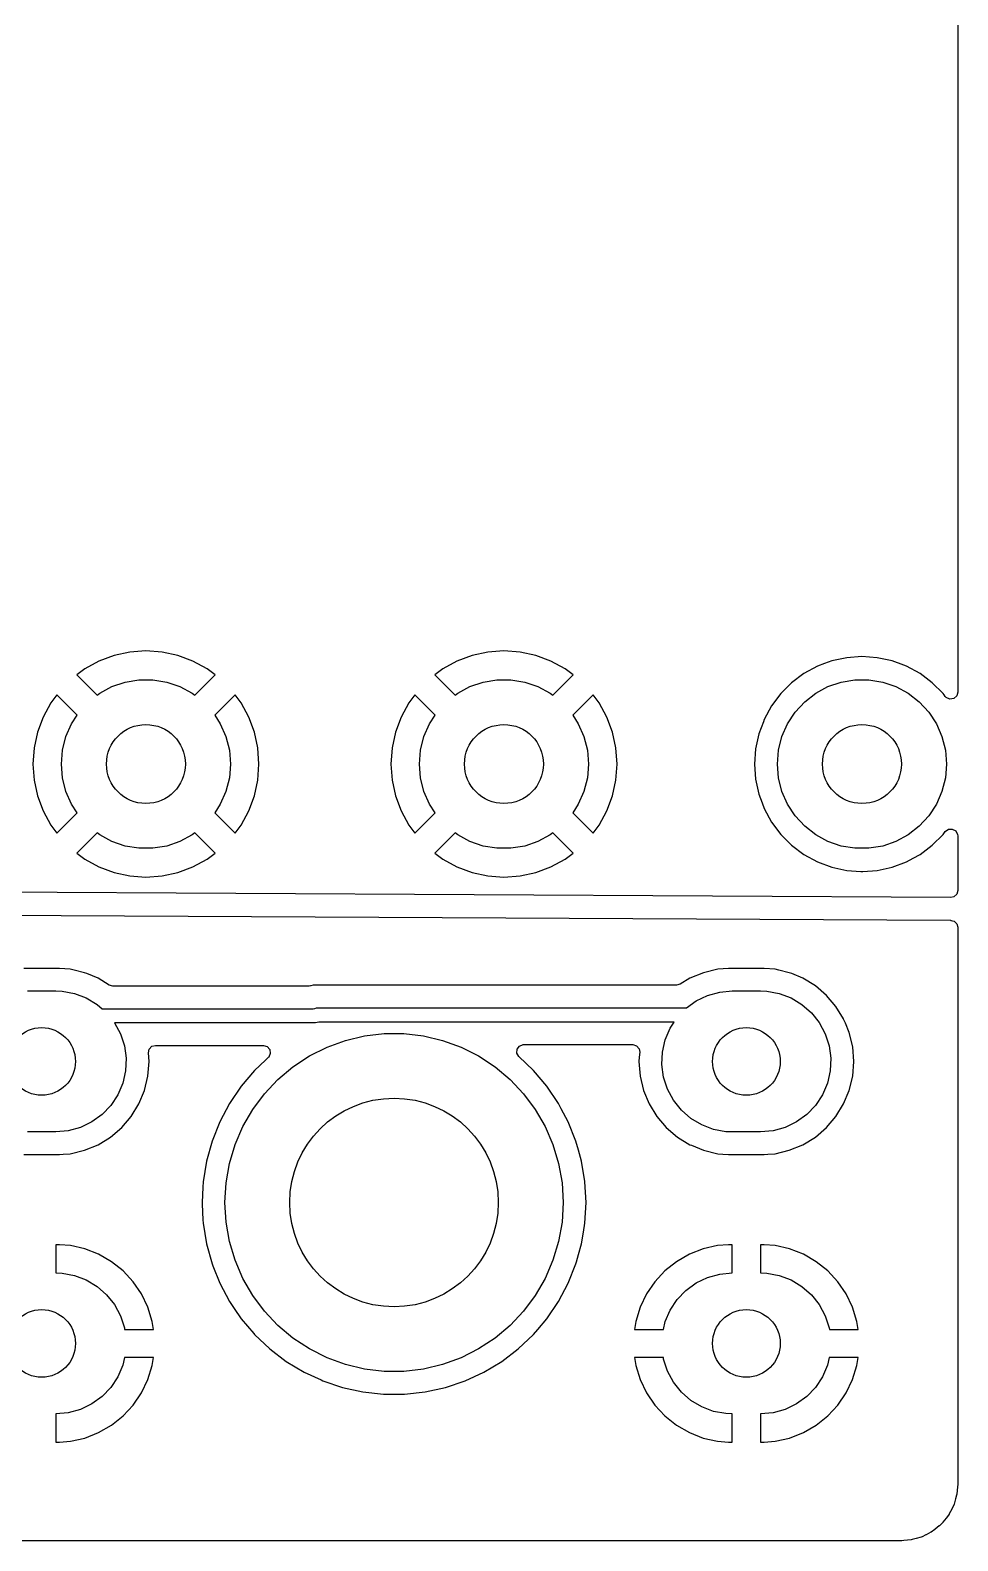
# Model space of a CAD drawing. Extents: x 0.79 to 7.48, y -4.92 to -0.79.
# Drawn here: x 6.833 to 7.48, y -4.921 to -3.867 of the extents above; entities that cross this region are included whole.
import ezdxf

# ---------------------------------------------------------------- set-up
doc = ezdxf.new("R2010")
doc.units = 0
doc.header["$MEASUREMENT"] = 0
doc.layers.add('BLACK', color=7, linetype='CONTINUOUS')

msp = doc.modelspace()

# ---------------------------------------------------------------- linework, layer by layer
at = {"layer": 'BLACK', "linetype": 'CONTINUOUS'}
for p, q in [((7.4803, -3.86312), (7.4803, -4.32879)), ((6.90215, -4.3008), (6.89115, -4.30319)), ((6.91339, -4.3), (6.90215, -4.3008)), ((6.92462, -4.3008), (6.91339, -4.3)), ((6.91339, -4.3), (6.91339, -4.3)), ((6.93563, -4.30319), (6.92462, -4.3008)), ((7.15215, -4.3008), (7.14115, -4.30319)), ((7.16339, -4.3), (7.15215, -4.3008)), ((7.17462, -4.3008), (7.16339, -4.3)), ((7.16339, -4.3), (7.16339, -4.3)), ((7.18563, -4.30319), (7.17462, -4.3008)), ((6.87071, -4.31253), (6.8651, -4.31673)), ((6.88059, -4.30713), (6.87071, -4.31253)), ((6.87071, -4.31253), (6.87071, -4.31253)), ((6.89115, -4.30319), (6.88059, -4.30713)), ((6.94618, -4.30713), (6.93563, -4.30319)), ((6.95606, -4.31253), (6.94618, -4.30713)), ((6.94618, -4.30713), (6.94618, -4.30713)), ((6.96168, -4.31673), (6.95606, -4.31253)), ((6.95606, -4.31253), (6.95606, -4.31253)), ((7.12071, -4.31253), (7.1151, -4.31673)), ((7.13059, -4.30713), (7.12071, -4.31253)), ((7.12071, -4.31253), (7.12071, -4.31253)), ((7.14115, -4.30319), (7.13059, -4.30713)), ((7.19618, -4.30713), (7.18563, -4.30319)), ((7.20606, -4.31253), (7.19618, -4.30713)), ((7.19618, -4.30713), (7.19618, -4.30713)), ((7.21168, -4.31673), (7.20606, -4.31253)), ((7.20606, -4.31253), (7.20606, -4.31253)), ((7.38222, -4.3107), (7.37283, -4.31583)), ((7.38724, -4.30883), (7.38222, -4.3107)), ((7.39225, -4.30696), (7.38724, -4.30883)), ((7.40271, -4.30469), (7.39225, -4.30696)), ((7.39225, -4.30696), (7.39225, -4.30696)), ((7.39225, -4.30696), (7.39225, -4.30696)), ((7.41339, -4.30392), (7.40271, -4.30469)), ((7.40271, -4.30469), (7.40271, -4.30469)), ((7.42406, -4.30469), (7.41339, -4.30392)), ((7.41339, -4.30392), (7.41339, -4.30392)), ((7.43452, -4.30696), (7.42406, -4.30469)), ((7.42406, -4.30469), (7.42406, -4.30469)), ((7.4426, -4.30997), (7.43452, -4.30696)), ((7.43452, -4.30696), (7.43452, -4.30696)), ((7.43452, -4.30696), (7.43452, -4.30696)), ((7.44455, -4.3107), (7.4426, -4.30997)), ((7.45394, -4.31583), (7.44455, -4.3107)), ((7.44455, -4.3107), (7.44455, -4.3107)), ((6.8651, -4.31673), (6.8651, -4.31673)), ((6.8651, -4.31673), (6.87928, -4.33091)), ((6.88966, -4.32486), (6.89889, -4.32169)), ((6.89889, -4.32169), (6.90851, -4.32008)), ((6.90851, -4.32008), (6.91826, -4.32008)), ((6.91826, -4.32008), (6.92788, -4.32169)), ((6.92788, -4.32169), (6.93711, -4.32486)), ((6.9475, -4.33091), (6.96168, -4.31673)), ((6.96168, -4.31673), (6.96168, -4.31673)), ((7.1151, -4.31673), (7.1151, -4.31673)), ((7.1151, -4.31673), (7.12928, -4.33091)), ((7.13966, -4.32486), (7.14889, -4.32169)), ((7.14889, -4.32169), (7.15851, -4.32008)), ((7.15851, -4.32008), (7.16826, -4.32008)), ((7.16826, -4.32008), (7.17788, -4.32169)), ((7.17788, -4.32169), (7.18711, -4.32486)), ((7.1975, -4.33091), (7.21168, -4.31673)), ((7.21168, -4.31673), (7.21168, -4.31673)), ((7.36426, -4.32225), (7.35669, -4.32981)), ((7.37283, -4.31583), (7.36426, -4.32225)), ((7.36426, -4.32225), (7.36426, -4.32225)), ((7.37283, -4.31583), (7.37283, -4.31583)), ((7.38966, -4.32486), (7.39889, -4.32169)), ((7.39889, -4.32169), (7.40851, -4.32008)), ((7.40851, -4.32008), (7.41826, -4.32008)), ((7.41826, -4.32008), (7.42788, -4.32169)), ((7.42788, -4.32169), (7.43711, -4.32486)), ((7.46251, -4.32225), (7.45394, -4.31583)), ((7.45394, -4.31583), (7.45394, -4.31583)), ((7.45394, -4.31583), (7.45394, -4.31583)), ((7.47008, -4.32981), (7.46251, -4.32225)), ((7.46251, -4.32225), (7.46251, -4.32225)), ((7.46251, -4.32225), (7.46251, -4.32225)), ((6.85118, -4.33065), (6.84698, -4.33626)), ((6.86536, -4.34484), (6.85118, -4.33065)), ((6.85118, -4.33065), (6.85118, -4.33065)), ((6.87928, -4.33091), (6.88109, -4.3295)), ((6.88109, -4.3295), (6.88966, -4.32486)), ((6.93711, -4.32486), (6.94569, -4.3295)), ((6.94569, -4.3295), (6.9475, -4.33091)), ((6.9756, -4.33065), (6.96141, -4.34484)), ((6.9798, -4.33626), (6.9756, -4.33065)), ((7.10118, -4.33065), (7.09698, -4.33626)), ((7.11536, -4.34484), (7.10118, -4.33065)), ((7.10118, -4.33065), (7.10118, -4.33065)), ((7.12928, -4.33091), (7.13109, -4.3295)), ((7.13109, -4.3295), (7.13966, -4.32486)), ((7.18711, -4.32486), (7.19569, -4.3295)), ((7.19569, -4.3295), (7.1975, -4.33091)), ((7.2256, -4.33065), (7.21141, -4.34484)), ((7.2298, -4.33626), (7.2256, -4.33065)), ((7.35669, -4.32981), (7.35028, -4.33838)), ((7.35669, -4.32981), (7.35669, -4.32981)), ((7.37339, -4.33549), (7.38109, -4.3295)), ((7.38109, -4.3295), (7.38966, -4.32486)), ((7.43711, -4.32486), (7.44569, -4.3295)), ((7.44569, -4.3295), (7.45338, -4.33549)), ((7.4707, -4.33065), (7.47008, -4.32981)), ((7.47008, -4.32981), (7.47008, -4.32981)), ((7.47008, -4.32981), (7.47008, -4.32981)), ((7.47151, -4.33172), (7.4707, -4.33065)), ((7.47222, -4.33248), (7.47151, -4.33172)), ((7.47472, -4.33363), (7.47222, -4.33248)), ((7.47744, -4.33324), (7.47472, -4.33363)), ((7.47952, -4.33143), (7.47744, -4.33324)), ((7.4803, -4.32879), (7.47952, -4.33143)), ((6.84698, -4.33626), (6.84158, -4.34614)), ((6.84698, -4.33626), (6.84698, -4.33626)), ((6.86145, -4.35083), (6.86536, -4.34484)), ((6.96141, -4.34484), (6.96532, -4.35083)), ((6.98519, -4.34614), (6.9798, -4.33626)), ((6.9798, -4.33626), (6.9798, -4.33626)), ((7.09698, -4.33626), (7.09158, -4.34614)), ((7.09698, -4.33626), (7.09698, -4.33626)), ((7.11145, -4.35083), (7.11536, -4.34484)), ((7.21141, -4.34484), (7.21532, -4.35083)), ((7.23519, -4.34614), (7.2298, -4.33626)), ((7.2298, -4.33626), (7.2298, -4.33626)), ((7.35028, -4.33838), (7.34515, -4.34777)), ((7.35028, -4.33838), (7.35028, -4.33838)), ((7.36145, -4.35083), (7.36678, -4.34266)), ((7.36678, -4.34266), (7.37339, -4.33549)), ((7.45338, -4.33549), (7.45999, -4.34266)), ((7.45999, -4.34266), (7.46532, -4.35083)), ((6.84158, -4.34614), (6.83764, -4.3567)), ((6.85753, -4.35976), (6.86145, -4.35083)), ((6.96532, -4.35083), (6.96924, -4.35976)), ((6.98913, -4.3567), (6.98519, -4.34614)), ((7.09158, -4.34614), (7.08764, -4.3567)), ((7.10753, -4.35976), (7.11145, -4.35083)), ((7.21532, -4.35083), (7.21924, -4.35976)), ((7.23913, -4.3567), (7.23519, -4.34614)), ((7.34453, -4.34943), (7.34141, -4.3578)), ((7.34515, -4.34777), (7.34453, -4.34943)), ((7.35753, -4.35976), (7.36145, -4.35083)), ((7.46532, -4.35083), (7.46924, -4.35976)), ((6.83764, -4.3567), (6.83525, -4.3677)), ((6.85514, -4.36922), (6.85753, -4.35976)), ((6.96924, -4.35976), (6.97164, -4.36922)), ((6.99152, -4.3677), (6.98913, -4.3567)), ((7.08764, -4.3567), (7.08525, -4.3677)), ((7.10514, -4.36922), (7.10753, -4.35976)), ((7.21924, -4.35976), (7.22164, -4.36922)), ((7.24152, -4.3677), (7.23913, -4.3567)), ((7.34141, -4.3578), (7.33914, -4.36826)), ((7.34141, -4.3578), (7.34141, -4.3578)), ((7.34141, -4.3578), (7.34141, -4.3578)), ((7.35514, -4.36922), (7.35753, -4.35976)), ((7.46924, -4.35976), (7.47164, -4.36922)), ((6.83525, -4.3677), (6.83444, -4.37894)), ((6.85433, -4.37894), (6.85514, -4.36922)), ((6.97164, -4.36922), (6.97244, -4.37894)), ((6.99233, -4.37894), (6.99152, -4.3677)), ((7.08525, -4.3677), (7.08444, -4.37894)), ((7.10433, -4.37894), (7.10514, -4.36922)), ((7.22164, -4.36922), (7.22244, -4.37894)), ((7.24233, -4.37894), (7.24152, -4.3677)), ((7.33914, -4.36826), (7.33837, -4.37894)), ((7.33914, -4.36826), (7.33914, -4.36826)), ((7.35433, -4.37894), (7.35514, -4.36922)), ((7.47164, -4.36922), (7.47244, -4.37894)), ((6.83444, -4.37894), (6.83444, -4.37894)), ((6.83444, -4.37894), (6.83525, -4.39017)), ((6.85514, -4.38866), (6.85433, -4.37894)), ((6.97244, -4.37894), (6.97164, -4.38866)), ((6.99152, -4.39017), (6.99233, -4.37894)), ((6.99233, -4.37894), (6.99233, -4.37894)), ((7.08444, -4.37894), (7.08444, -4.37894)), ((7.08444, -4.37894), (7.08525, -4.39017)), ((7.10514, -4.38866), (7.10433, -4.37894)), ((7.22244, -4.37894), (7.22164, -4.38866)), ((7.24152, -4.39017), (7.24233, -4.37894)), ((7.24233, -4.37894), (7.24233, -4.37894)), ((7.33837, -4.37894), (7.33837, -4.37894)), ((7.33837, -4.37894), (7.33914, -4.38961)), ((7.35514, -4.38866), (7.35433, -4.37894)), ((7.47244, -4.37894), (7.47164, -4.38866)), ((6.83525, -4.39017), (6.83764, -4.40118)), ((6.85753, -4.39811), (6.85514, -4.38866)), ((6.97164, -4.38866), (6.96924, -4.39811)), ((6.98913, -4.40118), (6.99152, -4.39017)), ((7.08525, -4.39017), (7.08764, -4.40118)), ((7.10753, -4.39811), (7.10514, -4.38866)), ((7.22164, -4.38866), (7.21924, -4.39811)), ((7.23913, -4.40118), (7.24152, -4.39017)), ((7.33914, -4.38961), (7.33914, -4.38961)), ((7.33914, -4.38961), (7.34141, -4.40007)), ((7.35753, -4.39811), (7.35514, -4.38866)), ((7.47164, -4.38866), (7.46924, -4.39811)), ((6.83764, -4.40118), (6.84158, -4.41173)), ((6.86145, -4.40704), (6.85753, -4.39811)), ((6.86536, -4.41304), (6.86145, -4.40704)), ((6.96532, -4.40704), (6.96141, -4.41304)), ((6.96924, -4.39811), (6.96532, -4.40704)), ((6.98519, -4.41173), (6.98913, -4.40118)), ((7.08764, -4.40118), (7.09158, -4.41173)), ((7.11145, -4.40704), (7.10753, -4.39811)), ((7.11536, -4.41304), (7.11145, -4.40704)), ((7.21532, -4.40704), (7.21141, -4.41304)), ((7.21924, -4.39811), (7.21532, -4.40704)), ((7.23519, -4.41173), (7.23913, -4.40118)), ((7.34141, -4.40007), (7.34141, -4.40007)), ((7.34141, -4.40007), (7.34361, -4.40598)), ((7.34361, -4.40598), (7.34515, -4.4101)), ((7.36145, -4.40704), (7.35753, -4.39811)), ((7.36678, -4.41521), (7.36145, -4.40704)), ((7.46532, -4.40704), (7.45999, -4.41521)), ((7.46924, -4.39811), (7.46532, -4.40704)), ((6.84158, -4.41173), (6.84698, -4.42162)), ((6.85118, -4.42723), (6.86536, -4.41304)), ((6.96141, -4.41304), (6.9756, -4.42723)), ((6.9798, -4.42162), (6.98519, -4.41173)), ((7.09158, -4.41173), (7.09698, -4.42162)), ((7.10118, -4.42723), (7.11536, -4.41304)), ((7.21141, -4.41304), (7.2256, -4.42723)), ((7.2298, -4.42162), (7.23519, -4.41173)), ((7.34515, -4.4101), (7.35028, -4.41949)), ((7.37339, -4.42239), (7.36678, -4.41521)), ((7.45999, -4.41521), (7.45338, -4.42239)), ((6.84698, -4.42162), (6.84698, -4.42162)), ((6.84698, -4.42162), (6.85118, -4.42723)), ((6.85118, -4.42723), (6.85118, -4.42723)), ((6.87928, -4.42697), (6.8651, -4.44115)), ((6.88109, -4.42838), (6.87928, -4.42697)), ((6.88966, -4.43302), (6.88109, -4.42838)), ((6.94569, -4.42838), (6.93711, -4.43302)), ((6.9475, -4.42697), (6.94569, -4.42838)), ((6.96168, -4.44115), (6.9475, -4.42697)), ((6.9756, -4.42723), (6.9798, -4.42162)), ((6.9756, -4.42723), (6.9756, -4.42723)), ((7.09698, -4.42162), (7.09698, -4.42162)), ((7.09698, -4.42162), (7.10118, -4.42723)), ((7.10118, -4.42723), (7.10118, -4.42723)), ((7.12928, -4.42697), (7.1151, -4.44115)), ((7.13109, -4.42838), (7.12928, -4.42697)), ((7.13966, -4.43302), (7.13109, -4.42838)), ((7.19569, -4.42838), (7.18711, -4.43302)), ((7.1975, -4.42697), (7.19569, -4.42838)), ((7.21168, -4.44115), (7.1975, -4.42697)), ((7.2256, -4.42723), (7.2298, -4.42162)), ((7.2256, -4.42723), (7.2256, -4.42723)), ((7.35028, -4.41949), (7.35028, -4.41949)), ((7.35028, -4.41949), (7.35028, -4.41949)), ((7.35028, -4.41949), (7.35669, -4.42806)), ((7.35669, -4.42806), (7.35669, -4.42806)), ((7.35669, -4.42806), (7.35669, -4.42806)), ((7.35669, -4.42806), (7.36426, -4.43563)), ((7.38109, -4.42838), (7.37339, -4.42239)), ((7.38966, -4.43302), (7.38109, -4.42838)), ((7.44569, -4.42838), (7.43711, -4.43302)), ((7.45338, -4.42239), (7.44569, -4.42838)), ((7.46251, -4.43563), (7.47008, -4.42806)), ((7.47008, -4.42806), (7.47151, -4.42615)), ((7.47151, -4.42615), (7.47371, -4.42451)), ((7.47371, -4.42451), (7.47645, -4.42431)), ((7.47645, -4.42431), (7.47887, -4.42563)), ((7.47887, -4.42563), (7.48018, -4.42804)), ((7.48018, -4.42804), (7.4803, -4.42908)), ((7.4803, -4.42908), (7.4803, -4.46715)), ((6.89889, -4.43619), (6.88966, -4.43302)), ((6.90851, -4.43779), (6.89889, -4.43619)), ((6.91826, -4.43779), (6.90851, -4.43779)), ((6.92788, -4.43619), (6.91826, -4.43779)), ((6.93711, -4.43302), (6.92788, -4.43619)), ((7.14889, -4.43619), (7.13966, -4.43302)), ((7.15851, -4.43779), (7.14889, -4.43619)), ((7.16826, -4.43779), (7.15851, -4.43779)), ((7.17788, -4.43619), (7.16826, -4.43779)), ((7.18711, -4.43302), (7.17788, -4.43619)), ((7.36426, -4.43563), (7.36426, -4.43563)), ((7.36426, -4.43563), (7.36426, -4.43563)), ((7.36426, -4.43563), (7.37283, -4.44204)), ((7.39889, -4.43619), (7.38966, -4.43302)), ((7.40851, -4.43779), (7.39889, -4.43619)), ((7.41826, -4.43779), (7.40851, -4.43779)), ((7.42788, -4.43619), (7.41826, -4.43779)), ((7.43711, -4.43302), (7.42788, -4.43619)), ((7.45394, -4.44204), (7.46251, -4.43563)), ((6.8651, -4.44115), (6.8651, -4.44115)), ((6.8651, -4.44115), (6.87071, -4.44535)), ((6.87071, -4.44535), (6.87071, -4.44535)), ((6.87071, -4.44535), (6.88059, -4.45074)), ((6.94618, -4.45074), (6.95606, -4.44535)), ((6.95606, -4.44535), (6.96168, -4.44115)), ((6.96168, -4.44115), (6.96168, -4.44115)), ((7.1151, -4.44115), (7.1151, -4.44115)), ((7.1151, -4.44115), (7.12071, -4.44535)), ((7.12071, -4.44535), (7.12071, -4.44535)), ((7.12071, -4.44535), (7.13059, -4.45074)), ((7.19618, -4.45074), (7.20606, -4.44535)), ((7.20606, -4.44535), (7.21168, -4.44115)), ((7.21168, -4.44115), (7.21168, -4.44115)), ((7.37283, -4.44204), (7.37283, -4.44204)), ((7.37283, -4.44204), (7.37283, -4.44204)), ((7.37283, -4.44204), (7.38222, -4.44717)), ((7.38222, -4.44717), (7.38222, -4.44717)), ((7.38222, -4.44717), (7.38222, -4.44717)), ((7.38222, -4.44717), (7.38222, -4.44717)), ((7.38222, -4.44717), (7.39225, -4.45091)), ((7.43452, -4.45091), (7.44455, -4.44717)), ((7.44455, -4.44717), (7.44924, -4.44461)), ((7.44455, -4.44717), (7.44455, -4.44717)), ((7.44455, -4.44717), (7.44455, -4.44717)), ((7.44924, -4.44461), (7.45394, -4.44204)), ((6.88059, -4.45074), (6.88059, -4.45074)), ((6.88059, -4.45074), (6.89115, -4.45468)), ((6.89115, -4.45468), (6.90215, -4.45707)), ((6.90215, -4.45707), (6.91339, -4.45788)), ((6.91339, -4.45788), (6.92462, -4.45707)), ((6.91339, -4.45788), (6.91339, -4.45788)), ((6.92462, -4.45707), (6.93563, -4.45468)), ((6.93563, -4.45468), (6.94618, -4.45074)), ((7.13059, -4.45074), (7.13059, -4.45074)), ((7.13059, -4.45074), (7.14115, -4.45468)), ((7.14115, -4.45468), (7.15215, -4.45707)), ((7.15215, -4.45707), (7.16339, -4.45788)), ((7.16339, -4.45788), (7.17462, -4.45707)), ((7.16339, -4.45788), (7.16339, -4.45788)), ((7.17462, -4.45707), (7.18563, -4.45468)), ((7.18563, -4.45468), (7.19618, -4.45074)), ((7.39225, -4.45091), (7.40271, -4.45319)), ((7.40271, -4.45319), (7.41262, -4.4539)), ((7.41262, -4.4539), (7.41339, -4.45395)), ((7.41339, -4.45395), (7.4141, -4.4539)), ((7.41339, -4.45395), (7.41339, -4.45395)), ((7.41339, -4.45395), (7.41339, -4.45395)), ((7.4141, -4.4539), (7.42406, -4.45319)), ((7.42406, -4.45319), (7.43452, -4.45091)), ((7.47539, -4.47203), (6.75682, -4.46817)), ((7.47952, -4.46979), (7.47744, -4.47159)), ((7.4803, -4.46715), (7.47952, -4.46979)), ((7.47744, -4.47159), (7.47539, -4.47203)), ((6.75674, -4.48413), (7.4753, -4.488)), ((7.4753, -4.488), (7.4753, -4.488)), ((7.4753, -4.488), (7.47543, -4.488)), ((7.47543, -4.488), (7.47543, -4.48807)), ((7.47543, -4.48807), (7.47783, -4.48864)), ((7.47783, -4.48864), (7.47974, -4.49062)), ((7.47974, -4.49062), (7.4803, -4.49288)), ((7.4803, -4.49288), (7.4803, -4.88178)), ((6.85295, -4.52163), (6.82816, -4.52163)), ((6.86059, -4.52224), (6.85295, -4.52163)), ((6.85295, -4.52163), (6.85295, -4.52163)), ((6.86321, -4.52287), (6.86059, -4.52224)), ((6.86059, -4.52224), (6.86059, -4.52224)), ((6.86059, -4.52224), (6.86059, -4.52224)), ((6.87054, -4.52462), (6.86321, -4.52287)), ((7.31264, -4.52224), (7.30269, -4.52462)), ((7.32028, -4.52163), (7.31264, -4.52224)), ((7.34507, -4.52163), (7.32028, -4.52163)), ((7.32028, -4.52163), (7.32028, -4.52163)), ((7.35272, -4.52224), (7.34507, -4.52163)), ((7.34507, -4.52163), (7.34507, -4.52163)), ((7.35534, -4.52287), (7.35272, -4.52224)), ((7.35272, -4.52224), (7.35272, -4.52224)), ((7.35272, -4.52224), (7.35272, -4.52224)), ((7.36266, -4.52462), (7.35534, -4.52287)), ((6.87218, -4.5253), (6.87054, -4.52462)), ((6.87054, -4.52462), (6.87054, -4.52462)), ((6.87999, -4.52854), (6.87218, -4.5253)), ((6.88778, -4.53332), (6.87999, -4.52854)), ((6.89033, -4.53404), (6.88778, -4.53332)), ((7.02651, -4.53404), (6.89033, -4.53404)), ((7.02684, -4.53401), (7.02651, -4.53404)), ((7.02731, -4.53395), (7.02684, -4.53401)), ((7.0284, -4.5338), (7.02731, -4.53395)), ((7.02865, -4.53375), (7.0284, -4.5338)), ((7.03026, -4.53336), (7.02865, -4.53375)), ((7.03275, -4.53344), (7.03026, -4.53336)), ((7.03026, -4.53336), (7.03026, -4.53336)), ((7.03026, -4.53336), (7.03026, -4.53336)), ((7.28386, -4.53344), (7.03275, -4.53344)), ((7.28641, -4.53273), (7.28386, -4.53344)), ((7.29324, -4.52854), (7.28641, -4.53273)), ((7.30269, -4.52462), (7.29324, -4.52854)), ((7.3643, -4.5253), (7.36266, -4.52462)), ((7.36266, -4.52462), (7.36266, -4.52462)), ((7.37211, -4.52854), (7.3643, -4.5253)), ((7.38083, -4.53388), (7.37211, -4.52854)), ((7.37211, -4.52854), (7.37211, -4.52854)), ((7.37211, -4.52854), (7.37211, -4.52854)), ((7.38861, -4.54052), (7.38083, -4.53388)), ((6.83071, -4.5374), (6.85039, -4.5374)), ((6.85039, -4.5374), (6.85481, -4.5376)), ((6.85481, -4.5376), (6.86349, -4.53918)), ((6.86349, -4.53918), (6.87175, -4.54228)), ((6.87175, -4.54228), (6.87932, -4.5468)), ((7.29093, -4.54921), (7.29759, -4.54437)), ((7.29759, -4.54437), (7.30554, -4.54054)), ((7.30554, -4.54054), (7.31405, -4.53819)), ((7.31405, -4.53819), (7.32283, -4.5374)), ((7.32283, -4.5374), (7.34252, -4.5374)), ((7.34252, -4.5374), (7.34693, -4.5376)), ((7.34693, -4.5376), (7.35561, -4.53918)), ((7.35561, -4.53918), (7.36387, -4.54228)), ((7.36387, -4.54228), (7.37145, -4.5468)), ((7.39525, -4.5483), (7.38861, -4.54052)), ((6.87932, -4.5468), (6.88276, -4.5498)), ((6.88276, -4.5498), (7.03009, -4.5498)), ((7.03009, -4.5498), (7.03122, -4.54956)), ((7.03122, -4.54956), (7.03239, -4.54921)), ((7.03239, -4.54921), (7.29093, -4.54921)), ((7.37145, -4.5468), (7.37809, -4.55261)), ((7.37809, -4.55261), (7.38359, -4.5595)), ((7.40043, -4.55674), (7.39525, -4.5483)), ((7.0318, -4.55965), (6.89154, -4.55965)), ((6.89154, -4.55965), (6.89565, -4.56727)), ((7.03297, -4.5593), (7.0318, -4.55965)), ((7.03411, -4.55906), (7.03297, -4.5593)), ((7.2823, -4.55906), (7.03411, -4.55906)), ((7.27603, -4.57141), (7.2795, -4.56329)), ((7.2795, -4.56329), (7.2823, -4.55906)), ((7.38359, -4.5595), (7.38777, -4.56727)), ((7.4006, -4.55702), (7.40043, -4.55674)), ((7.40177, -4.55985), (7.4006, -4.55702)), ((7.40451, -4.56647), (7.40177, -4.55985)), ((6.89565, -4.56727), (6.89837, -4.57566)), ((6.89837, -4.57566), (6.89956, -4.58441)), ((6.91567, -4.57799), (6.9176, -4.57603)), ((6.9176, -4.57603), (6.91997, -4.57541)), ((6.91997, -4.57541), (6.99542, -4.57541)), ((6.99542, -4.57541), (6.99806, -4.57619)), ((6.99806, -4.57619), (6.99986, -4.57827)), ((7.02756, -4.58275), (7.03983, -4.57659)), ((7.03983, -4.57659), (7.05274, -4.57189)), ((7.05274, -4.57189), (7.0661, -4.56872)), ((7.0661, -4.56872), (7.07975, -4.56713)), ((7.07975, -4.56713), (7.09348, -4.56713)), ((7.09348, -4.56713), (7.10712, -4.56872)), ((7.10712, -4.56872), (7.12049, -4.57189)), ((7.12049, -4.57189), (7.1334, -4.57659)), ((7.1334, -4.57659), (7.14567, -4.58275)), ((7.17257, -4.57812), (7.17416, -4.57588)), ((7.17416, -4.57588), (7.17671, -4.57485)), ((7.17671, -4.57485), (7.17719, -4.57482)), ((7.17719, -4.57482), (7.2533, -4.57482)), ((7.2533, -4.57482), (7.25594, -4.5756)), ((7.25594, -4.5756), (7.25774, -4.57768)), ((7.27407, -4.58001), (7.27603, -4.57141)), ((7.38777, -4.56727), (7.3905, -4.57566)), ((7.3905, -4.57566), (7.39168, -4.58441)), ((7.4069, -4.57642), (7.40451, -4.56647)), ((7.4077, -4.58661), (7.4069, -4.57642)), ((6.89956, -4.58441), (6.89916, -4.59322)), ((6.91477, -4.59681), (6.91557, -4.58661)), ((6.91511, -4.58068), (6.91567, -4.57799)), ((6.91557, -4.58661), (6.91511, -4.58068)), ((6.9969, -4.58562), (6.98928, -4.59284)), ((6.99877, -4.58384), (6.9969, -4.58562)), ((6.99911, -4.58349), (6.99877, -4.58384)), ((7.00025, -4.58099), (6.99911, -4.58349)), ((6.99986, -4.57827), (7.00025, -4.58099)), ((7.01608, -4.5903), (7.02756, -4.58275)), ((7.14567, -4.58275), (7.15714, -4.5903)), ((7.17245, -4.58087), (7.17257, -4.57812)), ((7.17383, -4.58325), (7.17245, -4.58087)), ((7.18395, -4.59284), (7.17383, -4.58325)), ((7.2579, -4.58349), (7.25765, -4.58661)), ((7.25765, -4.58661), (7.25846, -4.59681)), ((7.25774, -4.57768), (7.25817, -4.58009)), ((7.25817, -4.58009), (7.2579, -4.58349)), ((7.27367, -4.58882), (7.27407, -4.58001)), ((7.39168, -4.58441), (7.39129, -4.59322)), ((7.4069, -4.59681), (7.4077, -4.58661)), ((6.89916, -4.59322), (6.8972, -4.60182)), ((6.91238, -4.60676), (6.91477, -4.59681)), ((6.98928, -4.59284), (6.97988, -4.6039)), ((7.00556, -4.59913), (7.01608, -4.5903)), ((7.15714, -4.5903), (7.16767, -4.59913)), ((7.19335, -4.6039), (7.18395, -4.59284)), ((7.25846, -4.59681), (7.26084, -4.60676)), ((7.27486, -4.59756), (7.27367, -4.58882)), ((7.27758, -4.60596), (7.27486, -4.59756)), ((7.39129, -4.59322), (7.38932, -4.60182)), ((7.40451, -4.60676), (7.4069, -4.59681)), ((6.8972, -4.60182), (6.89373, -4.60993)), ((6.90847, -4.61621), (6.91238, -4.60676)), ((6.97988, -4.6039), (6.97173, -4.61592)), ((6.99614, -4.60912), (7.00556, -4.59913)), ((7.16767, -4.59913), (7.17709, -4.60912)), ((7.2015, -4.61592), (7.19335, -4.6039)), ((7.26084, -4.60676), (7.26476, -4.61621)), ((7.28176, -4.61373), (7.27758, -4.60596)), ((7.38932, -4.60182), (7.38586, -4.60993)), ((7.4006, -4.61621), (7.40451, -4.60676)), ((6.88887, -4.6173), (6.88277, -4.62367)), ((6.89373, -4.60993), (6.88887, -4.6173)), ((6.90313, -4.62493), (6.90847, -4.61621)), ((6.97173, -4.61592), (6.96493, -4.62874)), ((6.97173, -4.61592), (6.97173, -4.61592)), ((6.98793, -4.62014), (6.99614, -4.60912)), ((7.17709, -4.60912), (7.18529, -4.62014)), ((7.20343, -4.61956), (7.2015, -4.61592)), ((7.2015, -4.61592), (7.2015, -4.61592)), ((7.2015, -4.61592), (7.2015, -4.61592)), ((7.26476, -4.61621), (7.26476, -4.61621)), ((7.26476, -4.61621), (7.26476, -4.61621)), ((7.26476, -4.61621), (7.2701, -4.62493)), ((7.28726, -4.62062), (7.28176, -4.61373)), ((7.381, -4.6173), (7.3749, -4.62367)), ((7.38586, -4.60993), (7.381, -4.6173)), ((7.39525, -4.62493), (7.4006, -4.61621)), ((6.87563, -4.62886), (6.86769, -4.63269)), ((6.88277, -4.62367), (6.87563, -4.62886)), ((6.89648, -4.6327), (6.90313, -4.62493)), ((6.96493, -4.62874), (6.95956, -4.64223)), ((6.96493, -4.62874), (6.96493, -4.62874)), ((6.98107, -4.63203), (6.98793, -4.62014)), ((7.18529, -4.62014), (7.19216, -4.63203)), ((7.2083, -4.62874), (7.20343, -4.61956)), ((7.21367, -4.64223), (7.2083, -4.62874)), ((7.2701, -4.62493), (7.27674, -4.6327)), ((7.29391, -4.62643), (7.28726, -4.62062)), ((7.30148, -4.63095), (7.29391, -4.62643)), ((7.36776, -4.62886), (7.35981, -4.63269)), ((7.3749, -4.62367), (7.36776, -4.62886)), ((7.38861, -4.6327), (7.39525, -4.62493)), ((6.85039, -4.63583), (6.83071, -4.63583)), ((6.85918, -4.63504), (6.85039, -4.63583)), ((6.86769, -4.63269), (6.85918, -4.63504)), ((6.87999, -4.64469), (6.88871, -4.63935)), ((6.88871, -4.63935), (6.89648, -4.6327)), ((6.97563, -4.64464), (6.98107, -4.63203)), ((7.19216, -4.63203), (7.1976, -4.64464)), ((7.27674, -4.6327), (7.28452, -4.63935)), ((7.28452, -4.63935), (7.29324, -4.64469)), ((7.30974, -4.63405), (7.30148, -4.63095)), ((7.31842, -4.63563), (7.30974, -4.63405)), ((7.32283, -4.63583), (7.31842, -4.63563)), ((7.34252, -4.63583), (7.32283, -4.63583)), ((7.35131, -4.63504), (7.34252, -4.63583)), ((7.35981, -4.63269), (7.35131, -4.63504)), ((7.37211, -4.64469), (7.38083, -4.63935)), ((7.38083, -4.63935), (7.38861, -4.6327)), ((6.86059, -4.65099), (6.87054, -4.64861)), ((6.87054, -4.64861), (6.87999, -4.64469)), ((6.95956, -4.64223), (6.95567, -4.65622)), ((6.95956, -4.64223), (6.95956, -4.64223)), ((6.97169, -4.6578), (6.97563, -4.64464)), ((7.1976, -4.64464), (7.20154, -4.6578)), ((7.21544, -4.64861), (7.21367, -4.64223)), ((7.21367, -4.64223), (7.21367, -4.64223)), ((7.21367, -4.64223), (7.21367, -4.64223)), ((7.21367, -4.64223), (7.21367, -4.64223)), ((7.21755, -4.65622), (7.21544, -4.64861)), ((7.29324, -4.64469), (7.29324, -4.64469)), ((7.29324, -4.64469), (7.29324, -4.64469)), ((7.29324, -4.64469), (7.29428, -4.64512)), ((7.29428, -4.64512), (7.30269, -4.64861)), ((7.30269, -4.64861), (7.31264, -4.65099)), ((7.35272, -4.65099), (7.36266, -4.64861)), ((7.36266, -4.64861), (7.37211, -4.64469)), ((6.82816, -4.65159), (6.85295, -4.65159)), ((6.85295, -4.65159), (6.85549, -4.65139)), ((6.85549, -4.65139), (6.86059, -4.65099)), ((6.95567, -4.65622), (6.95333, -4.67054)), ((6.95567, -4.65622), (6.95567, -4.65622)), ((6.9693, -4.67133), (6.97169, -4.6578)), ((7.20154, -4.6578), (7.20393, -4.67133)), ((7.21988, -4.67038), (7.21755, -4.65622)), ((7.21755, -4.65622), (7.21755, -4.65622)), ((7.21755, -4.65622), (7.21755, -4.65622)), ((7.31264, -4.65099), (7.31616, -4.65127)), ((7.31616, -4.65127), (7.32028, -4.65159)), ((7.32028, -4.65159), (7.32028, -4.65159)), ((7.32028, -4.65159), (7.34507, -4.65159)), ((7.34507, -4.65159), (7.34762, -4.65139)), ((7.34762, -4.65139), (7.35272, -4.65099)), ((6.95333, -4.67054), (6.95312, -4.67432)), ((6.95333, -4.67054), (6.95333, -4.67054)), ((6.95333, -4.67054), (6.95333, -4.67054)), ((6.9685, -4.68504), (6.9693, -4.67133)), ((7.20393, -4.67133), (7.20472, -4.68504)), ((7.2199, -4.67054), (7.21988, -4.67038)), ((7.22069, -4.68504), (7.2199, -4.67054)), ((6.95312, -4.67432), (6.95254, -4.68504)), ((6.95254, -4.68504), (6.95254, -4.68504)), ((6.95254, -4.68504), (6.95261, -4.68626)), ((6.95261, -4.68626), (6.9532, -4.69722)), ((6.9693, -4.69875), (6.9685, -4.68504)), ((7.20472, -4.68504), (7.20393, -4.69875)), ((7.2199, -4.69954), (7.22069, -4.68504)), ((6.9532, -4.69722), (6.95333, -4.69954)), ((6.95333, -4.69954), (6.95333, -4.69954)), ((6.95333, -4.69954), (6.95567, -4.71386)), ((6.97169, -4.71228), (6.9693, -4.69875)), ((7.20393, -4.69875), (7.20154, -4.71228)), ((7.21887, -4.70584), (7.2199, -4.69954)), ((7.2199, -4.69954), (7.2199, -4.69954)), ((7.2199, -4.69954), (7.2199, -4.69954)), ((6.95567, -4.71386), (6.95567, -4.71386)), ((6.95567, -4.71386), (6.95956, -4.72785)), ((6.97563, -4.72544), (6.97169, -4.71228)), ((7.20154, -4.71228), (7.1976, -4.72544)), ((7.21546, -4.72141), (7.21755, -4.71386)), ((7.21755, -4.71386), (7.21887, -4.70584)), ((6.85297, -4.71457), (6.85039, -4.71457)), ((6.85039, -4.71457), (6.85039, -4.73425)), ((6.86069, -4.71515), (6.85297, -4.71457)), ((6.87076, -4.71744), (6.86069, -4.71515)), ((6.86069, -4.71515), (6.86069, -4.71515)), ((6.88037, -4.72122), (6.87076, -4.71744)), ((6.88931, -4.72638), (6.88037, -4.72122)), ((7.21408, -4.72638), (7.21546, -4.72141)), ((7.29286, -4.72122), (7.28391, -4.72638)), ((7.30247, -4.71744), (7.29286, -4.72122)), ((7.31254, -4.71515), (7.30247, -4.71744)), ((7.32026, -4.71457), (7.31254, -4.71515)), ((7.31254, -4.71515), (7.31254, -4.71515)), ((7.32283, -4.71457), (7.32026, -4.71457)), ((7.32283, -4.73425), (7.32283, -4.71457)), ((7.3451, -4.71457), (7.34252, -4.71457)), ((7.34252, -4.71457), (7.34252, -4.73425)), ((7.35282, -4.71515), (7.3451, -4.71457)), ((7.36288, -4.71744), (7.35282, -4.71515)), ((7.35282, -4.71515), (7.35282, -4.71515)), ((7.3725, -4.72122), (7.36288, -4.71744)), ((7.38144, -4.72638), (7.3725, -4.72122)), ((6.85039, -4.73425), (6.85481, -4.73445)), ((6.85481, -4.73445), (6.86349, -4.73603)), ((6.89739, -4.73282), (6.88931, -4.72638)), ((6.90441, -4.74039), (6.89739, -4.73282)), ((6.89739, -4.73282), (6.89739, -4.73282)), ((6.95956, -4.72785), (6.95956, -4.72785)), ((6.95956, -4.72785), (6.95956, -4.72785)), ((6.95956, -4.72785), (6.95956, -4.72785)), ((6.95956, -4.72785), (6.96015, -4.72934)), ((6.96015, -4.72934), (6.96493, -4.74134)), ((6.98107, -4.73805), (6.97563, -4.72544)), ((7.1976, -4.72544), (7.19216, -4.73805)), ((7.2083, -4.74134), (7.21367, -4.72785)), ((7.21367, -4.72785), (7.21408, -4.72638)), ((7.27584, -4.73282), (7.26882, -4.74039)), ((7.28391, -4.72638), (7.27584, -4.73282)), ((7.27584, -4.73282), (7.27584, -4.73282)), ((7.30554, -4.73739), (7.31405, -4.73504)), ((7.31405, -4.73504), (7.32283, -4.73425)), ((7.34252, -4.73425), (7.34693, -4.73445)), ((7.34693, -4.73445), (7.35561, -4.73603)), ((7.38951, -4.73282), (7.38144, -4.72638)), ((7.39654, -4.74039), (7.38951, -4.73282)), ((7.38951, -4.73282), (7.38951, -4.73282)), ((6.86349, -4.73603), (6.87175, -4.73913)), ((6.87175, -4.73913), (6.87932, -4.74365)), ((6.87932, -4.74365), (6.88596, -4.74946)), ((6.91023, -4.74892), (6.90441, -4.74039)), ((6.90441, -4.74039), (6.90441, -4.74039)), ((6.96493, -4.74134), (6.96493, -4.74134)), ((6.96493, -4.74134), (6.97173, -4.75416)), ((6.98793, -4.74994), (6.98107, -4.73805)), ((7.19216, -4.73805), (7.18529, -4.74994)), ((7.2015, -4.75416), (7.2083, -4.74134)), ((7.26882, -4.74039), (7.263, -4.74892)), ((7.26882, -4.74039), (7.26882, -4.74039)), ((7.29046, -4.7464), (7.29759, -4.74122)), ((7.29759, -4.74122), (7.30554, -4.73739)), ((7.35561, -4.73603), (7.36387, -4.73913)), ((7.36387, -4.73913), (7.37145, -4.74365)), ((7.37145, -4.74365), (7.37809, -4.74946)), ((7.40235, -4.74892), (7.39654, -4.74039)), ((7.39654, -4.74039), (7.39654, -4.74039)), ((6.88596, -4.74946), (6.89147, -4.75635)), ((6.91471, -4.75822), (6.91023, -4.74892)), ((6.91023, -4.74892), (6.91023, -4.74892)), ((6.97173, -4.75416), (6.97173, -4.75416)), ((6.97173, -4.75416), (6.97173, -4.75416)), ((6.97173, -4.75416), (6.97499, -4.75897)), ((6.99614, -4.76096), (6.98793, -4.74994)), ((7.18529, -4.74994), (7.17709, -4.76096)), ((7.19335, -4.76618), (7.2015, -4.75416)), ((7.263, -4.74892), (7.25852, -4.75822)), ((7.263, -4.74892), (7.263, -4.74892)), ((7.2795, -4.76014), (7.28436, -4.75278)), ((7.28436, -4.75278), (7.29046, -4.7464)), ((7.37809, -4.74946), (7.38359, -4.75635)), ((7.40683, -4.75822), (7.40235, -4.74892)), ((7.40235, -4.74892), (7.40235, -4.74892)), ((6.89147, -4.75635), (6.89565, -4.76412)), ((6.89565, -4.76412), (6.89837, -4.77251)), ((6.91775, -4.76809), (6.91471, -4.75822)), ((6.91471, -4.75822), (6.91471, -4.75822)), ((6.97499, -4.75897), (6.97988, -4.76618)), ((6.97988, -4.76618), (6.98863, -4.77648)), ((7.00556, -4.77095), (6.99614, -4.76096)), ((7.17709, -4.76096), (7.16767, -4.77095)), ((7.18703, -4.77362), (7.19335, -4.76618)), ((7.25852, -4.75822), (7.25548, -4.76809)), ((7.27603, -4.76826), (7.2795, -4.76014)), ((7.38359, -4.75635), (7.38777, -4.76412)), ((7.38777, -4.76412), (7.3905, -4.77251)), ((7.40988, -4.76809), (7.40683, -4.75822)), ((7.40683, -4.75822), (7.40683, -4.75822)), ((6.89837, -4.77251), (6.89852, -4.77362)), ((6.89852, -4.77362), (6.91859, -4.77362)), ((6.91859, -4.77362), (6.91775, -4.76809)), ((6.91775, -4.76809), (6.91775, -4.76809)), ((6.98863, -4.77648), (6.98928, -4.77724)), ((6.98928, -4.77724), (6.99982, -4.78723)), ((7.01608, -4.77978), (7.00556, -4.77095)), ((7.16767, -4.77095), (7.15714, -4.77978)), ((7.17341, -4.78723), (7.18395, -4.77724)), ((7.18395, -4.77724), (7.18703, -4.77362)), ((7.25548, -4.76809), (7.25464, -4.77362)), ((7.25464, -4.77362), (7.27481, -4.77362)), ((7.25548, -4.76809), (7.25548, -4.76809)), ((7.27481, -4.77362), (7.27603, -4.76826)), ((7.3905, -4.77251), (7.39065, -4.77362)), ((7.39065, -4.77362), (7.41071, -4.77362)), ((7.41071, -4.77362), (7.40988, -4.76809)), ((7.40988, -4.76809), (7.40988, -4.76809)), ((6.99982, -4.78723), (7.01137, -4.79601)), ((7.02756, -4.78733), (7.01608, -4.77978)), ((7.03983, -4.79349), (7.02756, -4.78733)), ((7.14567, -4.78733), (7.1334, -4.79349)), ((7.15714, -4.77978), (7.14567, -4.78733)), ((7.16186, -4.79601), (7.17341, -4.78723)), ((6.89842, -4.79331), (6.8972, -4.79867)), ((6.91859, -4.79331), (6.89842, -4.79331)), ((6.91775, -4.79884), (6.91859, -4.79331)), ((7.01137, -4.79601), (7.02381, -4.8035)), ((7.05274, -4.79819), (7.03983, -4.79349)), ((7.0661, -4.80136), (7.05274, -4.79819)), ((7.12049, -4.79819), (7.10712, -4.80136)), ((7.1334, -4.79349), (7.12049, -4.79819)), ((7.14942, -4.8035), (7.16186, -4.79601)), ((7.25464, -4.79331), (7.25548, -4.79884)), ((7.27471, -4.79331), (7.25464, -4.79331)), ((7.27486, -4.79442), (7.27471, -4.79331)), ((7.27758, -4.80281), (7.27486, -4.79442)), ((7.39055, -4.79331), (7.38932, -4.79867)), ((7.41071, -4.79331), (7.39055, -4.79331)), ((7.40988, -4.79884), (7.41071, -4.79331)), ((6.89373, -4.80678), (6.88887, -4.81415)), ((6.8972, -4.79867), (6.89373, -4.80678)), ((6.91023, -4.81801), (6.91471, -4.80871)), ((6.91471, -4.80871), (6.91775, -4.79884)), ((6.91775, -4.79884), (6.91775, -4.79884)), ((7.02381, -4.8035), (7.02381, -4.8035)), ((7.02381, -4.8035), (7.02381, -4.8035)), ((7.02381, -4.8035), (7.02381, -4.8035)), ((7.02381, -4.8035), (7.03565, -4.80897)), ((7.03565, -4.80897), (7.03699, -4.80959)), ((7.07975, -4.80295), (7.0661, -4.80136)), ((7.09348, -4.80295), (7.07975, -4.80295)), ((7.10712, -4.80136), (7.09348, -4.80295)), ((7.13624, -4.80959), (7.14942, -4.8035)), ((7.25548, -4.79884), (7.25548, -4.79884)), ((7.25548, -4.79884), (7.25852, -4.80871)), ((7.25852, -4.80871), (7.25852, -4.80871)), ((7.25852, -4.80871), (7.263, -4.81801)), ((7.28176, -4.81058), (7.27758, -4.80281)), ((7.38586, -4.80678), (7.381, -4.81415)), ((7.38932, -4.79867), (7.38586, -4.80678)), ((7.40235, -4.81801), (7.40683, -4.80871)), ((7.40683, -4.80871), (7.40988, -4.79884)), ((7.40988, -4.79884), (7.40988, -4.79884)), ((6.88887, -4.81415), (6.88277, -4.82053)), ((6.90441, -4.82654), (6.91023, -4.81801)), ((6.91023, -4.81801), (6.91023, -4.81801)), ((7.03699, -4.80959), (7.05075, -4.81423)), ((7.05075, -4.81423), (7.06492, -4.81735)), ((7.06492, -4.81735), (7.07936, -4.81892)), ((7.07936, -4.81892), (7.07936, -4.81892)), ((7.07936, -4.81892), (7.09387, -4.81892)), ((7.09387, -4.81892), (7.10831, -4.81735)), ((7.09387, -4.81892), (7.09387, -4.81892)), ((7.10831, -4.81735), (7.12248, -4.81423)), ((7.12248, -4.81423), (7.13624, -4.80959)), ((7.263, -4.81801), (7.263, -4.81801)), ((7.263, -4.81801), (7.26882, -4.82654)), ((7.28726, -4.81747), (7.28176, -4.81058)), ((7.29391, -4.82328), (7.28726, -4.81747)), ((7.381, -4.81415), (7.3749, -4.82053)), ((7.39654, -4.82654), (7.40235, -4.81801)), ((7.40235, -4.81801), (7.40235, -4.81801)), ((6.86769, -4.82954), (6.85918, -4.83189)), ((6.87563, -4.82571), (6.86769, -4.82954)), ((6.88277, -4.82053), (6.87563, -4.82571)), ((6.89739, -4.83411), (6.90441, -4.82654)), ((6.90441, -4.82654), (6.90441, -4.82654)), ((7.26882, -4.82654), (7.26882, -4.82654)), ((7.26882, -4.82654), (7.27584, -4.83411)), ((7.30148, -4.8278), (7.29391, -4.82328)), ((7.30974, -4.8309), (7.30148, -4.8278)), ((7.35981, -4.82954), (7.35131, -4.83189)), ((7.36776, -4.82571), (7.35981, -4.82954)), ((7.3749, -4.82053), (7.36776, -4.82571)), ((7.38951, -4.83411), (7.39654, -4.82654)), ((7.39654, -4.82654), (7.39654, -4.82654)), ((6.85918, -4.83189), (6.85039, -4.83268)), ((6.85039, -4.83268), (6.85039, -4.85236)), ((6.88037, -4.84571), (6.88931, -4.84055)), ((6.88931, -4.84055), (6.89739, -4.83411)), ((6.89739, -4.83411), (6.89739, -4.83411)), ((7.27584, -4.83411), (7.27584, -4.83411)), ((7.27584, -4.83411), (7.28391, -4.84055)), ((7.28391, -4.84055), (7.29286, -4.84571)), ((7.31842, -4.83248), (7.30974, -4.8309)), ((7.32283, -4.83268), (7.31842, -4.83248)), ((7.32283, -4.85236), (7.32283, -4.83268)), ((7.35131, -4.83189), (7.34252, -4.83268)), ((7.34252, -4.83268), (7.34252, -4.85236)), ((7.3725, -4.84571), (7.38144, -4.84055)), ((7.38144, -4.84055), (7.38951, -4.83411)), ((7.38951, -4.83411), (7.38951, -4.83411)), ((6.86069, -4.85178), (6.87076, -4.84949)), ((6.87076, -4.84949), (6.88037, -4.84571)), ((7.29286, -4.84571), (7.30247, -4.84949)), ((7.30247, -4.84949), (7.31254, -4.85178)), ((7.35282, -4.85178), (7.36288, -4.84949)), ((7.36288, -4.84949), (7.3725, -4.84571)), ((6.85039, -4.85236), (6.85297, -4.85236)), ((6.85297, -4.85236), (6.86069, -4.85178)), ((6.86069, -4.85178), (6.86069, -4.85178)), ((7.31254, -4.85178), (7.31254, -4.85178)), ((7.31254, -4.85178), (7.32026, -4.85236)), ((7.32026, -4.85236), (7.32283, -4.85236)), ((7.34252, -4.85236), (7.3451, -4.85236)), ((7.3451, -4.85236), (7.35282, -4.85178)), ((7.35282, -4.85178), (7.35282, -4.85178)), ((7.48029, -4.882), (7.48014, -4.88368)), ((7.4803, -4.88178), (7.48029, -4.882)), ((7.4788, -4.89206), (7.47769, -4.89573)), ((7.47951, -4.88944), (7.4788, -4.89206)), ((7.47965, -4.88865), (7.47951, -4.88944)), ((7.48014, -4.88368), (7.47965, -4.88865)), ((7.47423, -4.9027), (7.4724, -4.90531)), ((7.47438, -4.90245), (7.47423, -4.9027)), ((7.47615, -4.89915), (7.47438, -4.90245)), ((7.47621, -4.89903), (7.47615, -4.89915)), ((7.47744, -4.89638), (7.47621, -4.89903)), ((7.47769, -4.89573), (7.47744, -4.89638)), ((7.46436, -4.91335), (7.46176, -4.91517)), ((7.46451, -4.91323), (7.46436, -4.91335)), ((7.46735, -4.9109), (7.46451, -4.91323)), ((7.46753, -4.91074), (7.46735, -4.9109)), ((7.4698, -4.90848), (7.46753, -4.91074)), ((7.46996, -4.9083), (7.4698, -4.90848)), ((7.47229, -4.90546), (7.46996, -4.9083)), ((7.4724, -4.90531), (7.47229, -4.90546)), ((7.44084, -4.92124), (6.41809, -4.92124)), ((7.44105, -4.92123), (7.44084, -4.92124)), ((7.44113, -4.92122), (7.44105, -4.92123)), ((7.44273, -4.92108), (7.44113, -4.92122)), ((7.44771, -4.92059), (7.44273, -4.92108)), ((7.44849, -4.92045), (7.44771, -4.92059)), ((7.45112, -4.91975), (7.44849, -4.92045)), ((7.45479, -4.91863), (7.45112, -4.91975)), ((7.45543, -4.91839), (7.45479, -4.91863)), ((7.45809, -4.91715), (7.45543, -4.91839)), ((7.4582, -4.91709), (7.45809, -4.91715)), ((7.46151, -4.91532), (7.4582, -4.91709)), ((7.46176, -4.91517), (7.46151, -4.91532))]:
    msp.add_line(p, q, dxfattribs=at)
at = {"layer": 'BLACK'}
for centre, radius in [((6.91339, -4.37894), 0.027559), ((7.16339, -4.37894), 0.027559), ((7.41339, -4.37894), 0.027559), ((6.84055, -4.58661), 0.023622), ((7.33268, -4.58661), 0.023622), ((7.08661, -4.68504), 0.072835), ((6.84055, -4.78346), 0.023622), ((7.33268, -4.78346), 0.023622)]:
    msp.add_circle(centre, radius, dxfattribs=at)

doc.saveas('drawing.dxf')
